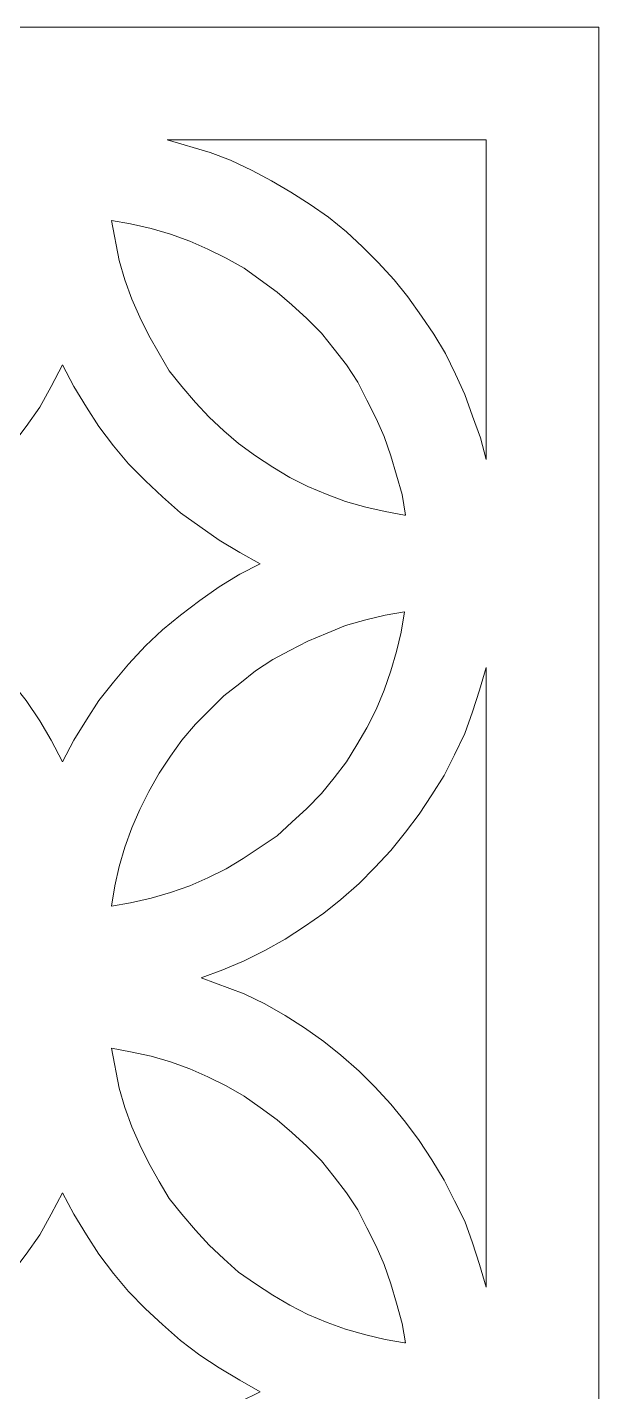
# Model space of a CAD drawing. Header units: centimetres. Extents: x -11.2 to 10.9, y -12.4 to 12.4.
# Drawn here: x 7.821 to 9.078, y 9.355 to 12.355 of the extents above; entities that cross this region are included whole.
import ezdxf

# ---------------------------------------------------------------- set-up
doc = ezdxf.new("R2010")
doc.units = ezdxf.units.CM
doc.header["$MEASUREMENT"] = 0
doc.layers.add('Camada 1', color=7, linetype='Continuous')

msp = doc.modelspace()

# ---------------------------------------------------------------- linework, layer by layer
at = {"layer": 'Camada 1', "color": 175, "lineweight": 9}
for points, knots in [([(3.07812, 12.35502), (3.07812, 12.35502), (9.07813, 12.35502), (9.07813, 12.35502), (9.07813, 12.35502), (9.07813, 12.35502), (9.07813, 6.35501), (9.07813, 6.35501), (9.07813, 6.35501), (9.07813, 6.35501), (3.07812, 6.35501), (3.07812, 6.35501), (3.07812, 6.35501), (3.07812, 6.35501), (3.07812, 12.35502), (3.07812, 12.35502)], [0, 0, 0, 0, 0.2, 0.2, 0.2, 0.2, 0.4, 0.4, 0.4, 0.4, 0.6, 0.6, 0.6, 0.6, 1, 1, 1, 1]), ([(8.83066, 11.40503), (8.83066, 11.40503), (8.81813, 11.45255), (8.81813, 11.45255), (8.81813, 11.45255), (8.81813, 11.45255), (8.80063, 11.50003), (8.80063, 11.50003), (8.80063, 11.50003), (8.80063, 11.50003), (8.78314, 11.54755), (8.78314, 11.54755), (8.78314, 11.54755), (8.78314, 11.54755), (8.76313, 11.59253), (8.76313, 11.59253), (8.76313, 11.59253), (8.76313, 11.59253), (8.74063, 11.63751), (8.74063, 11.63751), (8.74063, 11.63751), (8.74063, 11.63751), (8.71561, 11.68002), (8.71561, 11.68002), (8.71561, 11.68002), (8.71561, 11.68002), (8.68813, 11.72002), (8.68813, 11.72002), (8.68813, 11.72002), (8.68813, 11.72002), (8.65815, 11.76253), (8.65815, 11.76253), (8.65815, 11.76253), (8.65815, 11.76253), (8.62813, 11.80003), (8.62813, 11.80003), (8.62813, 11.80003), (8.62813, 11.80003), (8.59313, 11.83753), (8.59313, 11.83753), (8.59313, 11.83753), (8.59313, 11.83753), (8.55813, 11.87253), (8.55813, 11.87253), (8.55813, 11.87253), (8.55813, 11.87253), (8.52314, 11.90506), (8.52314, 11.90506), (8.52314, 11.90506), (8.52314, 11.90506), (8.48313, 11.93755), (8.48313, 11.93755), (8.48313, 11.93755), (8.48313, 11.93755), (8.44313, 11.96503), (8.44313, 11.96503), (8.44313, 11.96503), (8.44313, 11.96503), (8.40065, 11.99254), (8.40065, 11.99254), (8.40065, 11.99254), (8.40065, 11.99254), (8.35815, 12.01752), (8.35815, 12.01752), (8.35815, 12.01752), (8.35815, 12.01752), (8.31564, 12.04003), (8.31564, 12.04003), (8.31564, 12.04003), (8.31564, 12.04003), (8.26815, 12.06254), (8.26815, 12.06254), (8.26815, 12.06254), (8.26815, 12.06254), (8.22314, 12.08003), (8.22314, 12.08003), (8.22314, 12.08003), (8.22314, 12.08003), (8.12813, 12.10751), (8.12813, 12.10751), (8.12813, 12.10751), (8.12813, 12.10751), (8.83066, 12.10751), (8.83066, 12.10751), (8.83066, 12.10751), (8.83066, 12.10751), (8.83066, 11.40503), (8.83066, 11.40503)], [0, 0, 0, 0, 0.0434783, 0.0434783, 0.0434783, 0.0434783, 0.0869565, 0.0869565, 0.0869565, 0.0869565, 0.1304348, 0.1304348, 0.1304348, 0.1304348, 0.173913, 0.173913, 0.173913, 0.173913, 0.2173913, 0.2173913, 0.2173913, 0.2173913, 0.2608696, 0.2608696, 0.2608696, 0.2608696, 0.3043478, 0.3043478, 0.3043478, 0.3043478, 0.3478261, 0.3478261, 0.3478261, 0.3478261, 0.3913043, 0.3913043, 0.3913043, 0.3913043, 0.4347826, 0.4347826, 0.4347826, 0.4347826, 0.4782609, 0.4782609, 0.4782609, 0.4782609, 0.5217391, 0.5217391, 0.5217391, 0.5217391, 0.5652174, 0.5652174, 0.5652174, 0.5652174, 0.6086957, 0.6086957, 0.6086957, 0.6086957, 0.6521739, 0.6521739, 0.6521739, 0.6521739, 0.6956522, 0.6956522, 0.6956522, 0.6956522, 0.7391304, 0.7391304, 0.7391304, 0.7391304, 0.7826087, 0.7826087, 0.7826087, 0.7826087, 0.826087, 0.826087, 0.826087, 0.826087, 0.8695652, 0.8695652, 0.8695652, 0.8695652, 0.9130435, 0.9130435, 0.9130435, 0.9130435, 1, 1, 1, 1]), ([(8.65063, 11.28251), (8.65063, 11.28251), (8.60812, 11.29002), (8.60812, 11.29002), (8.60812, 11.29002), (8.60812, 11.29002), (8.56565, 11.30004), (8.56565, 11.30004), (8.56565, 11.30004), (8.56565, 11.30004), (8.52063, 11.31253), (8.52063, 11.31253), (8.52063, 11.31253), (8.52063, 11.31253), (8.48063, 11.32752), (8.48063, 11.32752), (8.48063, 11.32752), (8.48063, 11.32752), (8.43812, 11.34502), (8.43812, 11.34502), (8.43812, 11.34502), (8.43812, 11.34502), (8.39811, 11.36502), (8.39811, 11.36502), (8.39811, 11.36502), (8.39811, 11.36502), (8.36065, 11.38753), (8.36065, 11.38753), (8.36065, 11.38753), (8.36065, 11.38753), (8.32315, 11.41254), (8.32315, 11.41254), (8.32315, 11.41254), (8.32315, 11.41254), (8.28565, 11.44002), (8.28565, 11.44002), (8.28565, 11.44002), (8.28565, 11.44002), (8.25312, 11.46754), (8.25312, 11.46754), (8.25312, 11.46754), (8.25312, 11.46754), (8.22063, 11.49753), (8.22063, 11.49753), (8.22063, 11.49753), (8.22063, 11.49753), (8.19065, 11.53002), (8.19065, 11.53002), (8.19065, 11.53002), (8.19065, 11.53002), (8.16062, 11.56505), (8.16062, 11.56505), (8.16062, 11.56505), (8.16062, 11.56505), (8.13314, 11.60001), (8.13314, 11.60001), (8.13314, 11.60001), (8.13314, 11.60001), (8.11064, 11.63751), (8.11064, 11.63751), (8.11064, 11.63751), (8.11064, 11.63751), (8.08813, 11.67751), (8.08813, 11.67751), (8.08813, 11.67751), (8.08813, 11.67751), (8.06813, 11.71752), (8.06813, 11.71752), (8.06813, 11.71752), (8.06813, 11.71752), (8.05063, 11.75752), (8.05063, 11.75752), (8.05063, 11.75752), (8.05063, 11.75752), (8.03564, 11.80003), (8.03564, 11.80003), (8.03564, 11.80003), (8.03564, 11.80003), (8.02315, 11.84254), (8.02315, 11.84254), (8.02315, 11.84254), (8.02315, 11.84254), (8.00565, 11.93003), (8.00565, 11.93003), (8.00565, 11.93003), (8.00565, 11.93003), (8.04812, 11.92252), (8.04812, 11.92252), (8.04812, 11.92252), (8.04812, 11.92252), (8.09314, 11.91253), (8.09314, 11.91253), (8.09314, 11.91253), (8.09314, 11.91253), (8.13565, 11.90005), (8.13565, 11.90005), (8.13565, 11.90005), (8.13565, 11.90005), (8.17816, 11.88502), (8.17816, 11.88502), (8.17816, 11.88502), (8.17816, 11.88502), (8.21813, 11.86752), (8.21813, 11.86752), (8.21813, 11.86752), (8.21813, 11.86752), (8.25813, 11.84752), (8.25813, 11.84752), (8.25813, 11.84752), (8.25813, 11.84752), (8.29814, 11.82505), (8.29814, 11.82505), (8.29814, 11.82505), (8.29814, 11.82505), (8.33313, 11.80003), (8.33313, 11.80003), (8.33313, 11.80003), (8.33313, 11.80003), (8.37063, 11.77252), (8.37063, 11.77252), (8.37063, 11.77252), (8.37063, 11.77252), (8.40312, 11.74504), (8.40312, 11.74504), (8.40312, 11.74504), (8.40312, 11.74504), (8.43565, 11.71505), (8.43565, 11.71505), (8.43565, 11.71505), (8.43565, 11.71505), (8.46814, 11.68252), (8.46814, 11.68252), (8.46814, 11.68252), (8.46814, 11.68252), (8.49566, 11.64753), (8.49566, 11.64753), (8.49566, 11.64753), (8.49566, 11.64753), (8.52314, 11.61253), (8.52314, 11.61253), (8.52314, 11.61253), (8.52314, 11.61253), (8.54815, 11.57503), (8.54815, 11.57503), (8.54815, 11.57503), (8.54815, 11.57503), (8.56815, 11.53503), (8.56815, 11.53503), (8.56815, 11.53503), (8.56815, 11.53503), (8.58812, 11.49502), (8.58812, 11.49502), (8.58812, 11.49502), (8.58812, 11.49502), (8.60565, 11.45502), (8.60565, 11.45502), (8.60565, 11.45502), (8.60565, 11.45502), (8.62065, 11.41254), (8.62065, 11.41254), (8.62065, 11.41254), (8.62065, 11.41254), (8.63314, 11.37003), (8.63314, 11.37003), (8.63314, 11.37003), (8.63314, 11.37003), (8.64562, 11.32752), (8.64562, 11.32752), (8.64562, 11.32752), (8.64562, 11.32752), (8.65314, 11.28251), (8.65314, 11.28251), (8.65314, 11.28251), (8.65314, 11.28251), (8.65063, 11.28251), (8.65063, 11.28251)], [0, 0, 0, 0, 0.0222222, 0.0222222, 0.0222222, 0.0222222, 0.0444444, 0.0444444, 0.0444444, 0.0444444, 0.0666667, 0.0666667, 0.0666667, 0.0666667, 0.0888889, 0.0888889, 0.0888889, 0.0888889, 0.1111111, 0.1111111, 0.1111111, 0.1111111, 0.1333333, 0.1333333, 0.1333333, 0.1333333, 0.1555556, 0.1555556, 0.1555556, 0.1555556, 0.1777778, 0.1777778, 0.1777778, 0.1777778, 0.2, 0.2, 0.2, 0.2, 0.2222222, 0.2222222, 0.2222222, 0.2222222, 0.2444444, 0.2444444, 0.2444444, 0.2444444, 0.2666667, 0.2666667, 0.2666667, 0.2666667, 0.2888889, 0.2888889, 0.2888889, 0.2888889, 0.3111111, 0.3111111, 0.3111111, 0.3111111, 0.3333333, 0.3333333, 0.3333333, 0.3333333, 0.3555556, 0.3555556, 0.3555556, 0.3555556, 0.3777778, 0.3777778, 0.3777778, 0.3777778, 0.4, 0.4, 0.4, 0.4, 0.4222222, 0.4222222, 0.4222222, 0.4222222, 0.4444444, 0.4444444, 0.4444444, 0.4444444, 0.4666667, 0.4666667, 0.4666667, 0.4666667, 0.4888889, 0.4888889, 0.4888889, 0.4888889, 0.5111111, 0.5111111, 0.5111111, 0.5111111, 0.5333333, 0.5333333, 0.5333333, 0.5333333, 0.5555556, 0.5555556, 0.5555556, 0.5555556, 0.5777778, 0.5777778, 0.5777778, 0.5777778, 0.6, 0.6, 0.6, 0.6, 0.6222222, 0.6222222, 0.6222222, 0.6222222, 0.6444444, 0.6444444, 0.6444444, 0.6444444, 0.6666667, 0.6666667, 0.6666667, 0.6666667, 0.6888889, 0.6888889, 0.6888889, 0.6888889, 0.7111111, 0.7111111, 0.7111111, 0.7111111, 0.7333333, 0.7333333, 0.7333333, 0.7333333, 0.7555556, 0.7555556, 0.7555556, 0.7555556, 0.7777778, 0.7777778, 0.7777778, 0.7777778, 0.8, 0.8, 0.8, 0.8, 0.8222222, 0.8222222, 0.8222222, 0.8222222, 0.8444444, 0.8444444, 0.8444444, 0.8444444, 0.8666667, 0.8666667, 0.8666667, 0.8666667, 0.8888889, 0.8888889, 0.8888889, 0.8888889, 0.9111111, 0.9111111, 0.9111111, 0.9111111, 0.9333333, 0.9333333, 0.9333333, 0.9333333, 0.9555556, 0.9555556, 0.9555556, 0.9555556, 1, 1, 1, 1]), ([(7.46315, 11.17505), (7.46315, 11.17505), (7.50813, 11.15255), (7.50813, 11.15255), (7.50813, 11.15255), (7.50813, 11.15255), (7.55314, 11.12503), (7.55314, 11.12503), (7.55314, 11.12503), (7.55314, 11.12503), (7.59816, 11.09504), (7.59816, 11.09504), (7.59816, 11.09504), (7.59816, 11.09504), (7.63816, 11.06252), (7.63816, 11.06252), (7.63816, 11.06252), (7.63816, 11.06252), (7.67813, 11.03003), (7.67813, 11.03003), (7.67813, 11.03003), (7.67813, 11.03003), (7.71563, 10.99503), (7.71563, 10.99503), (7.71563, 10.99503), (7.71563, 10.99503), (7.75313, 10.95502), (7.75313, 10.95502), (7.75313, 10.95502), (7.75313, 10.95502), (7.78562, 10.91502), (7.78562, 10.91502), (7.78562, 10.91502), (7.78562, 10.91502), (7.81815, 10.87505), (7.81815, 10.87505), (7.81815, 10.87505), (7.81815, 10.87505), (7.84813, 10.83004), (7.84813, 10.83004), (7.84813, 10.83004), (7.84813, 10.83004), (7.87315, 10.78753), (7.87315, 10.78753), (7.87315, 10.78753), (7.87315, 10.78753), (7.89812, 10.74004), (7.89812, 10.74004), (7.89812, 10.74004), (7.89812, 10.74004), (7.92313, 10.78753), (7.92313, 10.78753), (7.92313, 10.78753), (7.92313, 10.78753), (7.95065, 10.83254), (7.95065, 10.83254), (7.95065, 10.83254), (7.95065, 10.83254), (7.97813, 10.87505), (7.97813, 10.87505), (7.97813, 10.87505), (7.97813, 10.87505), (8.01062, 10.91502), (8.01062, 10.91502), (8.01062, 10.91502), (8.01062, 10.91502), (8.04315, 10.95502), (8.04315, 10.95502), (8.04315, 10.95502), (8.04315, 10.95502), (8.08061, 10.99503), (8.08061, 10.99503), (8.08061, 10.99503), (8.08061, 10.99503), (8.11815, 11.03003), (8.11815, 11.03003), (8.11815, 11.03003), (8.11815, 11.03003), (8.15812, 11.06252), (8.15812, 11.06252), (8.15812, 11.06252), (8.15812, 11.06252), (8.20063, 11.09504), (8.20063, 11.09504), (8.20063, 11.09504), (8.20063, 11.09504), (8.24314, 11.12503), (8.24314, 11.12503), (8.24314, 11.12503), (8.24314, 11.12503), (8.28815, 11.15255), (8.28815, 11.15255), (8.28815, 11.15255), (8.28815, 11.15255), (8.33313, 11.17505), (8.33313, 11.17505), (8.33313, 11.17505), (8.33313, 11.17505), (8.28815, 11.20003), (8.28815, 11.20003), (8.28815, 11.20003), (8.28815, 11.20003), (8.24314, 11.22755), (8.24314, 11.22755), (8.24314, 11.22755), (8.24314, 11.22755), (8.20063, 11.25753), (8.20063, 11.25753), (8.20063, 11.25753), (8.20063, 11.25753), (8.15812, 11.28752), (8.15812, 11.28752), (8.15812, 11.28752), (8.15812, 11.28752), (8.11815, 11.32251), (8.11815, 11.32251), (8.11815, 11.32251), (8.11815, 11.32251), (8.08061, 11.35754), (8.08061, 11.35754), (8.08061, 11.35754), (8.08061, 11.35754), (8.04315, 11.39504), (8.04315, 11.39504), (8.04315, 11.39504), (8.04315, 11.39504), (8.01062, 11.43501), (8.01062, 11.43501), (8.01062, 11.43501), (8.01062, 11.43501), (7.97813, 11.47752), (7.97813, 11.47752), (7.97813, 11.47752), (7.97813, 11.47752), (7.95065, 11.52003), (7.95065, 11.52003), (7.95065, 11.52003), (7.95065, 11.52003), (7.92313, 11.56505), (7.92313, 11.56505), (7.92313, 11.56505), (7.92313, 11.56505), (7.89812, 11.61253), (7.89812, 11.61253), (7.89812, 11.61253), (7.89812, 11.61253), (7.87315, 11.56505), (7.87315, 11.56505), (7.87315, 11.56505), (7.87315, 11.56505), (7.84813, 11.52003), (7.84813, 11.52003), (7.84813, 11.52003), (7.84813, 11.52003), (7.81815, 11.47752), (7.81815, 11.47752), (7.81815, 11.47752), (7.81815, 11.47752), (7.78562, 11.43501), (7.78562, 11.43501), (7.78562, 11.43501), (7.78562, 11.43501), (7.75313, 11.39504), (7.75313, 11.39504), (7.75313, 11.39504), (7.75313, 11.39504), (7.71563, 11.35754), (7.71563, 11.35754), (7.71563, 11.35754), (7.71563, 11.35754), (7.67813, 11.32251), (7.67813, 11.32251), (7.67813, 11.32251), (7.67813, 11.32251), (7.63816, 11.28752), (7.63816, 11.28752), (7.63816, 11.28752), (7.63816, 11.28752), (7.59565, 11.25753), (7.59565, 11.25753), (7.59565, 11.25753), (7.59565, 11.25753), (7.55314, 11.22755), (7.55314, 11.22755), (7.55314, 11.22755), (7.55314, 11.22755), (7.46315, 11.17505), (7.46315, 11.17505)], [0, 0, 0, 0, 0.0208333, 0.0208333, 0.0208333, 0.0208333, 0.0416667, 0.0416667, 0.0416667, 0.0416667, 0.0625, 0.0625, 0.0625, 0.0625, 0.0833333, 0.0833333, 0.0833333, 0.0833333, 0.1041667, 0.1041667, 0.1041667, 0.1041667, 0.125, 0.125, 0.125, 0.125, 0.1458333, 0.1458333, 0.1458333, 0.1458333, 0.1666667, 0.1666667, 0.1666667, 0.1666667, 0.1875, 0.1875, 0.1875, 0.1875, 0.2083333, 0.2083333, 0.2083333, 0.2083333, 0.2291667, 0.2291667, 0.2291667, 0.2291667, 0.25, 0.25, 0.25, 0.25, 0.2708333, 0.2708333, 0.2708333, 0.2708333, 0.2916667, 0.2916667, 0.2916667, 0.2916667, 0.3125, 0.3125, 0.3125, 0.3125, 0.3333333, 0.3333333, 0.3333333, 0.3333333, 0.3541667, 0.3541667, 0.3541667, 0.3541667, 0.375, 0.375, 0.375, 0.375, 0.3958333, 0.3958333, 0.3958333, 0.3958333, 0.4166667, 0.4166667, 0.4166667, 0.4166667, 0.4375, 0.4375, 0.4375, 0.4375, 0.4583333, 0.4583333, 0.4583333, 0.4583333, 0.4791667, 0.4791667, 0.4791667, 0.4791667, 0.5, 0.5, 0.5, 0.5, 0.5208333, 0.5208333, 0.5208333, 0.5208333, 0.5416667, 0.5416667, 0.5416667, 0.5416667, 0.5625, 0.5625, 0.5625, 0.5625, 0.5833333, 0.5833333, 0.5833333, 0.5833333, 0.6041667, 0.6041667, 0.6041667, 0.6041667, 0.625, 0.625, 0.625, 0.625, 0.6458333, 0.6458333, 0.6458333, 0.6458333, 0.6666667, 0.6666667, 0.6666667, 0.6666667, 0.6875, 0.6875, 0.6875, 0.6875, 0.7083333, 0.7083333, 0.7083333, 0.7083333, 0.7291667, 0.7291667, 0.7291667, 0.7291667, 0.75, 0.75, 0.75, 0.75, 0.7708333, 0.7708333, 0.7708333, 0.7708333, 0.7916667, 0.7916667, 0.7916667, 0.7916667, 0.8125, 0.8125, 0.8125, 0.8125, 0.8333333, 0.8333333, 0.8333333, 0.8333333, 0.8541667, 0.8541667, 0.8541667, 0.8541667, 0.875, 0.875, 0.875, 0.875, 0.8958333, 0.8958333, 0.8958333, 0.8958333, 0.9166667, 0.9166667, 0.9166667, 0.9166667, 0.9375, 0.9375, 0.9375, 0.9375, 0.9583333, 0.9583333, 0.9583333, 0.9583333, 1, 1, 1, 1]), ([(8.00565, 10.42254), (8.00565, 10.42254), (8.04812, 10.43002), (8.04812, 10.43002), (8.04812, 10.43002), (8.04812, 10.43002), (8.09314, 10.44004), (8.09314, 10.44004), (8.09314, 10.44004), (8.09314, 10.44004), (8.13565, 10.45253), (8.13565, 10.45253), (8.13565, 10.45253), (8.13565, 10.45253), (8.17816, 10.46752), (8.17816, 10.46752), (8.17816, 10.46752), (8.17816, 10.46752), (8.21813, 10.48505), (8.21813, 10.48505), (8.21813, 10.48505), (8.21813, 10.48505), (8.25813, 10.50502), (8.25813, 10.50502), (8.25813, 10.50502), (8.25813, 10.50502), (8.29563, 10.52753), (8.29563, 10.52753), (8.29563, 10.52753), (8.29563, 10.52753), (8.33313, 10.55254), (8.33313, 10.55254), (8.33313, 10.55254), (8.33313, 10.55254), (8.37063, 10.57752), (8.37063, 10.57752), (8.37063, 10.57752), (8.37063, 10.57752), (8.40312, 10.60754), (8.40312, 10.60754), (8.40312, 10.60754), (8.40312, 10.60754), (8.43565, 10.63752), (8.43565, 10.63752), (8.43565, 10.63752), (8.43565, 10.63752), (8.46814, 10.67002), (8.46814, 10.67002), (8.46814, 10.67002), (8.46814, 10.67002), (8.49566, 10.70501), (8.49566, 10.70501), (8.49566, 10.70501), (8.49566, 10.70501), (8.52314, 10.74004), (8.52314, 10.74004), (8.52314, 10.74004), (8.52314, 10.74004), (8.54565, 10.77754), (8.54565, 10.77754), (8.54565, 10.77754), (8.54565, 10.77754), (8.56815, 10.81501), (8.56815, 10.81501), (8.56815, 10.81501), (8.56815, 10.81501), (8.58812, 10.85501), (8.58812, 10.85501), (8.58812, 10.85501), (8.58812, 10.85501), (8.60565, 10.89752), (8.60565, 10.89752), (8.60565, 10.89752), (8.60565, 10.89752), (8.62065, 10.94003), (8.62065, 10.94003), (8.62065, 10.94003), (8.62065, 10.94003), (8.63314, 10.98254), (8.63314, 10.98254), (8.63314, 10.98254), (8.63314, 10.98254), (8.64312, 11.02505), (8.64312, 11.02505), (8.64312, 11.02505), (8.64312, 11.02505), (8.65063, 11.07003), (8.65063, 11.07003), (8.65063, 11.07003), (8.65063, 11.07003), (8.60812, 11.06252), (8.60812, 11.06252), (8.60812, 11.06252), (8.60812, 11.06252), (8.56565, 11.05253), (8.56565, 11.05253), (8.56565, 11.05253), (8.56565, 11.05253), (8.52063, 11.04004), (8.52063, 11.04004), (8.52063, 11.04004), (8.52063, 11.04004), (8.48063, 11.02251), (8.48063, 11.02251), (8.48063, 11.02251), (8.48063, 11.02251), (8.43812, 11.00501), (8.43812, 11.00501), (8.43812, 11.00501), (8.43812, 11.00501), (8.39811, 10.98505), (8.39811, 10.98505), (8.39811, 10.98505), (8.39811, 10.98505), (8.36065, 10.96501), (8.36065, 10.96501), (8.36065, 10.96501), (8.36065, 10.96501), (8.32315, 10.94003), (8.32315, 10.94003), (8.32315, 10.94003), (8.32315, 10.94003), (8.28815, 10.91255), (8.28815, 10.91255), (8.28815, 10.91255), (8.28815, 10.91255), (8.25312, 10.88503), (8.25312, 10.88503), (8.25312, 10.88503), (8.25312, 10.88503), (8.22063, 10.85254), (8.22063, 10.85254), (8.22063, 10.85254), (8.22063, 10.85254), (8.19065, 10.82252), (8.19065, 10.82252), (8.19065, 10.82252), (8.19065, 10.82252), (8.16062, 10.78753), (8.16062, 10.78753), (8.16062, 10.78753), (8.16062, 10.78753), (8.13565, 10.75253), (8.13565, 10.75253), (8.13565, 10.75253), (8.13565, 10.75253), (8.11064, 10.71503), (8.11064, 10.71503), (8.11064, 10.71503), (8.11064, 10.71503), (8.08813, 10.67503), (8.08813, 10.67503), (8.08813, 10.67503), (8.08813, 10.67503), (8.06813, 10.63502), (8.06813, 10.63502), (8.06813, 10.63502), (8.06813, 10.63502), (8.05063, 10.59505), (8.05063, 10.59505), (8.05063, 10.59505), (8.05063, 10.59505), (8.03564, 10.55254), (8.03564, 10.55254), (8.03564, 10.55254), (8.03564, 10.55254), (8.02315, 10.51003), (8.02315, 10.51003), (8.02315, 10.51003), (8.02315, 10.51003), (8.01313, 10.46752), (8.01313, 10.46752), (8.01313, 10.46752), (8.01313, 10.46752), (8.00565, 10.42254), (8.00565, 10.42254)], [0, 0, 0, 0, 0.0222222, 0.0222222, 0.0222222, 0.0222222, 0.0444444, 0.0444444, 0.0444444, 0.0444444, 0.0666667, 0.0666667, 0.0666667, 0.0666667, 0.0888889, 0.0888889, 0.0888889, 0.0888889, 0.1111111, 0.1111111, 0.1111111, 0.1111111, 0.1333333, 0.1333333, 0.1333333, 0.1333333, 0.1555556, 0.1555556, 0.1555556, 0.1555556, 0.1777778, 0.1777778, 0.1777778, 0.1777778, 0.2, 0.2, 0.2, 0.2, 0.2222222, 0.2222222, 0.2222222, 0.2222222, 0.2444444, 0.2444444, 0.2444444, 0.2444444, 0.2666667, 0.2666667, 0.2666667, 0.2666667, 0.2888889, 0.2888889, 0.2888889, 0.2888889, 0.3111111, 0.3111111, 0.3111111, 0.3111111, 0.3333333, 0.3333333, 0.3333333, 0.3333333, 0.3555556, 0.3555556, 0.3555556, 0.3555556, 0.3777778, 0.3777778, 0.3777778, 0.3777778, 0.4, 0.4, 0.4, 0.4, 0.4222222, 0.4222222, 0.4222222, 0.4222222, 0.4444444, 0.4444444, 0.4444444, 0.4444444, 0.4666667, 0.4666667, 0.4666667, 0.4666667, 0.4888889, 0.4888889, 0.4888889, 0.4888889, 0.5111111, 0.5111111, 0.5111111, 0.5111111, 0.5333333, 0.5333333, 0.5333333, 0.5333333, 0.5555556, 0.5555556, 0.5555556, 0.5555556, 0.5777778, 0.5777778, 0.5777778, 0.5777778, 0.6, 0.6, 0.6, 0.6, 0.6222222, 0.6222222, 0.6222222, 0.6222222, 0.6444444, 0.6444444, 0.6444444, 0.6444444, 0.6666667, 0.6666667, 0.6666667, 0.6666667, 0.6888889, 0.6888889, 0.6888889, 0.6888889, 0.7111111, 0.7111111, 0.7111111, 0.7111111, 0.7333333, 0.7333333, 0.7333333, 0.7333333, 0.7555556, 0.7555556, 0.7555556, 0.7555556, 0.7777778, 0.7777778, 0.7777778, 0.7777778, 0.8, 0.8, 0.8, 0.8, 0.8222222, 0.8222222, 0.8222222, 0.8222222, 0.8444444, 0.8444444, 0.8444444, 0.8444444, 0.8666667, 0.8666667, 0.8666667, 0.8666667, 0.8888889, 0.8888889, 0.8888889, 0.8888889, 0.9111111, 0.9111111, 0.9111111, 0.9111111, 0.9333333, 0.9333333, 0.9333333, 0.9333333, 0.9555556, 0.9555556, 0.9555556, 0.9555556, 1, 1, 1, 1]), ([(8.83066, 10.94755), (8.83066, 10.94755), (8.83066, 9.58501), (8.83066, 9.58501), (8.83066, 9.58501), (8.83066, 9.58501), (8.81563, 9.63504), (8.81563, 9.63504), (8.81563, 9.63504), (8.81563, 9.63504), (8.80063, 9.68252), (8.80063, 9.68252), (8.80063, 9.68252), (8.80063, 9.68252), (8.78314, 9.73004), (8.78314, 9.73004), (8.78314, 9.73004), (8.78314, 9.73004), (8.76063, 9.77502), (8.76063, 9.77502), (8.76063, 9.77502), (8.76063, 9.77502), (8.73812, 9.82003), (8.73812, 9.82003), (8.73812, 9.82003), (8.73812, 9.82003), (8.71064, 9.86505), (8.71064, 9.86505), (8.71064, 9.86505), (8.71064, 9.86505), (8.68312, 9.90752), (8.68312, 9.90752), (8.68312, 9.90752), (8.68312, 9.90752), (8.65314, 9.94753), (8.65314, 9.94753), (8.65314, 9.94753), (8.65314, 9.94753), (8.62065, 9.98753), (8.62065, 9.98753), (8.62065, 9.98753), (8.62065, 9.98753), (8.58565, 10.02503), (8.58565, 10.02503), (8.58565, 10.02503), (8.58565, 10.02503), (8.55066, 10.06003), (8.55066, 10.06003), (8.55066, 10.06003), (8.55066, 10.06003), (8.51065, 10.09502), (8.51065, 10.09502), (8.51065, 10.09502), (8.51065, 10.09502), (8.47315, 10.12504), (8.47315, 10.12504), (8.47315, 10.12504), (8.47315, 10.12504), (8.43064, 10.15503), (8.43064, 10.15503), (8.43064, 10.15503), (8.43064, 10.15503), (8.38813, 10.18255), (8.38813, 10.18255), (8.38813, 10.18255), (8.38813, 10.18255), (8.34312, 10.20752), (8.34312, 10.20752), (8.34312, 10.20752), (8.34312, 10.20752), (8.29814, 10.23003), (8.29814, 10.23003), (8.29814, 10.23003), (8.29814, 10.23003), (8.20313, 10.26503), (8.20313, 10.26503), (8.20313, 10.26503), (8.20313, 10.26503), (8.25065, 10.28252), (8.25065, 10.28252), (8.25065, 10.28252), (8.25065, 10.28252), (8.29814, 10.30253), (8.29814, 10.30253), (8.29814, 10.30253), (8.29814, 10.30253), (8.34312, 10.32503), (8.34312, 10.32503), (8.34312, 10.32503), (8.34312, 10.32503), (8.38813, 10.35005), (8.38813, 10.35005), (8.38813, 10.35005), (8.38813, 10.35005), (8.43064, 10.37753), (8.43064, 10.37753), (8.43064, 10.37753), (8.43064, 10.37753), (8.47315, 10.40751), (8.47315, 10.40751), (8.47315, 10.40751), (8.47315, 10.40751), (8.51065, 10.43754), (8.51065, 10.43754), (8.51065, 10.43754), (8.51065, 10.43754), (8.55066, 10.47253), (8.55066, 10.47253), (8.55066, 10.47253), (8.55066, 10.47253), (8.58565, 10.50753), (8.58565, 10.50753), (8.58565, 10.50753), (8.58565, 10.50753), (8.62065, 10.54503), (8.62065, 10.54503), (8.62065, 10.54503), (8.62065, 10.54503), (8.65314, 10.58503), (8.65314, 10.58503), (8.65314, 10.58503), (8.65314, 10.58503), (8.68312, 10.62504), (8.68312, 10.62504), (8.68312, 10.62504), (8.68312, 10.62504), (8.71064, 10.66755), (8.71064, 10.66755), (8.71064, 10.66755), (8.71064, 10.66755), (8.73812, 10.71002), (8.73812, 10.71002), (8.73812, 10.71002), (8.73812, 10.71002), (8.76063, 10.75504), (8.76063, 10.75504), (8.76063, 10.75504), (8.76063, 10.75504), (8.78314, 10.80255), (8.78314, 10.80255), (8.78314, 10.80255), (8.78314, 10.80255), (8.80063, 10.85004), (8.80063, 10.85004), (8.80063, 10.85004), (8.80063, 10.85004), (8.81563, 10.89752), (8.81563, 10.89752), (8.81563, 10.89752), (8.81563, 10.89752), (8.83066, 10.94755), (8.83066, 10.94755)], [0, 0, 0, 0, 0.025641, 0.025641, 0.025641, 0.025641, 0.0512821, 0.0512821, 0.0512821, 0.0512821, 0.0769231, 0.0769231, 0.0769231, 0.0769231, 0.1025641, 0.1025641, 0.1025641, 0.1025641, 0.1282051, 0.1282051, 0.1282051, 0.1282051, 0.1538462, 0.1538462, 0.1538462, 0.1538462, 0.1794872, 0.1794872, 0.1794872, 0.1794872, 0.2051282, 0.2051282, 0.2051282, 0.2051282, 0.2307692, 0.2307692, 0.2307692, 0.2307692, 0.2564103, 0.2564103, 0.2564103, 0.2564103, 0.2820513, 0.2820513, 0.2820513, 0.2820513, 0.3076923, 0.3076923, 0.3076923, 0.3076923, 0.3333333, 0.3333333, 0.3333333, 0.3333333, 0.3589744, 0.3589744, 0.3589744, 0.3589744, 0.3846154, 0.3846154, 0.3846154, 0.3846154, 0.4102564, 0.4102564, 0.4102564, 0.4102564, 0.4358974, 0.4358974, 0.4358974, 0.4358974, 0.4615385, 0.4615385, 0.4615385, 0.4615385, 0.4871795, 0.4871795, 0.4871795, 0.4871795, 0.5128205, 0.5128205, 0.5128205, 0.5128205, 0.5384615, 0.5384615, 0.5384615, 0.5384615, 0.5641026, 0.5641026, 0.5641026, 0.5641026, 0.5897436, 0.5897436, 0.5897436, 0.5897436, 0.6153846, 0.6153846, 0.6153846, 0.6153846, 0.6410256, 0.6410256, 0.6410256, 0.6410256, 0.6666667, 0.6666667, 0.6666667, 0.6666667, 0.6923077, 0.6923077, 0.6923077, 0.6923077, 0.7179487, 0.7179487, 0.7179487, 0.7179487, 0.7435897, 0.7435897, 0.7435897, 0.7435897, 0.7692308, 0.7692308, 0.7692308, 0.7692308, 0.7948718, 0.7948718, 0.7948718, 0.7948718, 0.8205128, 0.8205128, 0.8205128, 0.8205128, 0.8461538, 0.8461538, 0.8461538, 0.8461538, 0.8717949, 0.8717949, 0.8717949, 0.8717949, 0.8974359, 0.8974359, 0.8974359, 0.8974359, 0.9230769, 0.9230769, 0.9230769, 0.9230769, 0.9487179, 0.9487179, 0.9487179, 0.9487179, 1, 1, 1, 1]), ([(8.65063, 9.46253), (8.65063, 9.46253), (8.60812, 9.47004), (8.60812, 9.47004), (8.60812, 9.47004), (8.60812, 9.47004), (8.56565, 9.48003), (8.56565, 9.48003), (8.56565, 9.48003), (8.56565, 9.48003), (8.52063, 9.49255), (8.52063, 9.49255), (8.52063, 9.49255), (8.52063, 9.49255), (8.48063, 9.50754), (8.48063, 9.50754), (8.48063, 9.50754), (8.48063, 9.50754), (8.43812, 9.52504), (8.43812, 9.52504), (8.43812, 9.52504), (8.43812, 9.52504), (8.39811, 9.54501), (8.39811, 9.54501), (8.39811, 9.54501), (8.39811, 9.54501), (8.36065, 9.56751), (8.36065, 9.56751), (8.36065, 9.56751), (8.36065, 9.56751), (8.32315, 9.59253), (8.32315, 9.59253), (8.32315, 9.59253), (8.32315, 9.59253), (8.28565, 9.61754), (8.28565, 9.61754), (8.28565, 9.61754), (8.28565, 9.61754), (8.25312, 9.64752), (8.25312, 9.64752), (8.25312, 9.64752), (8.25312, 9.64752), (8.22063, 9.67755), (8.22063, 9.67755), (8.22063, 9.67755), (8.22063, 9.67755), (8.19065, 9.71004), (8.19065, 9.71004), (8.19065, 9.71004), (8.19065, 9.71004), (8.16062, 9.74503), (8.16062, 9.74503), (8.16062, 9.74503), (8.16062, 9.74503), (8.13314, 9.78003), (8.13314, 9.78003), (8.13314, 9.78003), (8.13314, 9.78003), (8.11064, 9.81753), (8.11064, 9.81753), (8.11064, 9.81753), (8.11064, 9.81753), (8.08813, 9.85753), (8.08813, 9.85753), (8.08813, 9.85753), (8.08813, 9.85753), (8.06813, 9.89754), (8.06813, 9.89754), (8.06813, 9.89754), (8.06813, 9.89754), (8.05063, 9.93754), (8.05063, 9.93754), (8.05063, 9.93754), (8.05063, 9.93754), (8.03564, 9.98002), (8.03564, 9.98002), (8.03564, 9.98002), (8.03564, 9.98002), (8.02315, 10.02253), (8.02315, 10.02253), (8.02315, 10.02253), (8.02315, 10.02253), (8.00565, 10.11002), (8.00565, 10.11002), (8.00565, 10.11002), (8.00565, 10.11002), (8.04812, 10.10254), (8.04812, 10.10254), (8.04812, 10.10254), (8.04812, 10.10254), (8.09314, 10.09252), (8.09314, 10.09252), (8.09314, 10.09252), (8.09314, 10.09252), (8.13565, 10.08003), (8.13565, 10.08003), (8.13565, 10.08003), (8.13565, 10.08003), (8.17816, 10.06504), (8.17816, 10.06504), (8.17816, 10.06504), (8.17816, 10.06504), (8.21813, 10.04754), (8.21813, 10.04754), (8.21813, 10.04754), (8.21813, 10.04754), (8.25813, 10.02754), (8.25813, 10.02754), (8.25813, 10.02754), (8.25813, 10.02754), (8.29814, 10.00503), (8.29814, 10.00503), (8.29814, 10.00503), (8.29814, 10.00503), (8.33313, 9.98002), (8.33313, 9.98002), (8.33313, 9.98002), (8.33313, 9.98002), (8.37063, 9.95254), (8.37063, 9.95254), (8.37063, 9.95254), (8.37063, 9.95254), (8.40312, 9.92502), (8.40312, 9.92502), (8.40312, 9.92502), (8.40312, 9.92502), (8.43565, 9.89503), (8.43565, 9.89503), (8.43565, 9.89503), (8.43565, 9.89503), (8.46814, 9.86251), (8.46814, 9.86251), (8.46814, 9.86251), (8.46814, 9.86251), (8.49566, 9.82755), (8.49566, 9.82755), (8.49566, 9.82755), (8.49566, 9.82755), (8.52314, 9.79252), (8.52314, 9.79252), (8.52314, 9.79252), (8.52314, 9.79252), (8.54815, 9.75505), (8.54815, 9.75505), (8.54815, 9.75505), (8.54815, 9.75505), (8.56815, 9.71505), (8.56815, 9.71505), (8.56815, 9.71505), (8.56815, 9.71505), (8.58812, 9.67504), (8.58812, 9.67504), (8.58812, 9.67504), (8.58812, 9.67504), (8.60565, 9.63504), (8.60565, 9.63504), (8.60565, 9.63504), (8.60565, 9.63504), (8.62065, 9.59253), (8.62065, 9.59253), (8.62065, 9.59253), (8.62065, 9.59253), (8.63314, 9.55002), (8.63314, 9.55002), (8.63314, 9.55002), (8.63314, 9.55002), (8.64562, 9.50504), (8.64562, 9.50504), (8.64562, 9.50504), (8.64562, 9.50504), (8.65314, 9.46253), (8.65314, 9.46253), (8.65314, 9.46253), (8.65314, 9.46253), (8.65063, 9.46253), (8.65063, 9.46253)], [0, 0, 0, 0, 0.0222222, 0.0222222, 0.0222222, 0.0222222, 0.0444444, 0.0444444, 0.0444444, 0.0444444, 0.0666667, 0.0666667, 0.0666667, 0.0666667, 0.0888889, 0.0888889, 0.0888889, 0.0888889, 0.1111111, 0.1111111, 0.1111111, 0.1111111, 0.1333333, 0.1333333, 0.1333333, 0.1333333, 0.1555556, 0.1555556, 0.1555556, 0.1555556, 0.1777778, 0.1777778, 0.1777778, 0.1777778, 0.2, 0.2, 0.2, 0.2, 0.2222222, 0.2222222, 0.2222222, 0.2222222, 0.2444444, 0.2444444, 0.2444444, 0.2444444, 0.2666667, 0.2666667, 0.2666667, 0.2666667, 0.2888889, 0.2888889, 0.2888889, 0.2888889, 0.3111111, 0.3111111, 0.3111111, 0.3111111, 0.3333333, 0.3333333, 0.3333333, 0.3333333, 0.3555556, 0.3555556, 0.3555556, 0.3555556, 0.3777778, 0.3777778, 0.3777778, 0.3777778, 0.4, 0.4, 0.4, 0.4, 0.4222222, 0.4222222, 0.4222222, 0.4222222, 0.4444444, 0.4444444, 0.4444444, 0.4444444, 0.4666667, 0.4666667, 0.4666667, 0.4666667, 0.4888889, 0.4888889, 0.4888889, 0.4888889, 0.5111111, 0.5111111, 0.5111111, 0.5111111, 0.5333333, 0.5333333, 0.5333333, 0.5333333, 0.5555556, 0.5555556, 0.5555556, 0.5555556, 0.5777778, 0.5777778, 0.5777778, 0.5777778, 0.6, 0.6, 0.6, 0.6, 0.6222222, 0.6222222, 0.6222222, 0.6222222, 0.6444444, 0.6444444, 0.6444444, 0.6444444, 0.6666667, 0.6666667, 0.6666667, 0.6666667, 0.6888889, 0.6888889, 0.6888889, 0.6888889, 0.7111111, 0.7111111, 0.7111111, 0.7111111, 0.7333333, 0.7333333, 0.7333333, 0.7333333, 0.7555556, 0.7555556, 0.7555556, 0.7555556, 0.7777778, 0.7777778, 0.7777778, 0.7777778, 0.8, 0.8, 0.8, 0.8, 0.8222222, 0.8222222, 0.8222222, 0.8222222, 0.8444444, 0.8444444, 0.8444444, 0.8444444, 0.8666667, 0.8666667, 0.8666667, 0.8666667, 0.8888889, 0.8888889, 0.8888889, 0.8888889, 0.9111111, 0.9111111, 0.9111111, 0.9111111, 0.9333333, 0.9333333, 0.9333333, 0.9333333, 0.9555556, 0.9555556, 0.9555556, 0.9555556, 1, 1, 1, 1]), ([(7.46315, 9.35504), (7.46315, 9.35504), (7.50813, 9.33002), (7.50813, 9.33002), (7.50813, 9.33002), (7.50813, 9.33002), (7.55314, 9.30505), (7.55314, 9.30505), (7.55314, 9.30505), (7.55314, 9.30505), (7.59816, 9.27503), (7.59816, 9.27503), (7.59816, 9.27503), (7.59816, 9.27503), (7.63816, 9.24254), (7.63816, 9.24254), (7.63816, 9.24254), (7.63816, 9.24254), (7.67813, 9.21004), (7.67813, 9.21004), (7.67813, 9.21004), (7.67813, 9.21004), (7.71563, 9.17254), (7.71563, 9.17254), (7.71563, 9.17254), (7.71563, 9.17254), (7.75313, 9.13504), (7.75313, 9.13504), (7.75313, 9.13504), (7.75313, 9.13504), (7.78562, 9.09504), (7.78562, 9.09504), (7.78562, 9.09504), (7.78562, 9.09504), (7.81815, 9.05503), (7.81815, 9.05503), (7.81815, 9.05503), (7.81815, 9.05503), (7.84813, 9.01002), (7.84813, 9.01002), (7.84813, 9.01002), (7.84813, 9.01002), (7.87315, 8.96504), (7.87315, 8.96504), (7.87315, 8.96504), (7.87315, 8.96504), (7.89812, 8.92003), (7.89812, 8.92003), (7.89812, 8.92003), (7.89812, 8.92003), (7.92313, 8.96755), (7.92313, 8.96755), (7.92313, 8.96755), (7.92313, 8.96755), (7.95065, 9.01002), (7.95065, 9.01002), (7.95065, 9.01002), (7.95065, 9.01002), (7.97813, 9.05503), (7.97813, 9.05503), (7.97813, 9.05503), (7.97813, 9.05503), (8.01062, 9.09504), (8.01062, 9.09504), (8.01062, 9.09504), (8.01062, 9.09504), (8.04315, 9.13504), (8.04315, 9.13504), (8.04315, 9.13504), (8.04315, 9.13504), (8.08061, 9.17505), (8.08061, 9.17505), (8.08061, 9.17505), (8.08061, 9.17505), (8.11815, 9.21004), (8.11815, 9.21004), (8.11815, 9.21004), (8.11815, 9.21004), (8.15812, 9.24254), (8.15812, 9.24254), (8.15812, 9.24254), (8.15812, 9.24254), (8.20063, 9.27503), (8.20063, 9.27503), (8.20063, 9.27503), (8.20063, 9.27503), (8.24314, 9.30505), (8.24314, 9.30505), (8.24314, 9.30505), (8.24314, 9.30505), (8.28815, 9.33253), (8.28815, 9.33253), (8.28815, 9.33253), (8.28815, 9.33253), (8.33313, 9.35504), (8.33313, 9.35504), (8.33313, 9.35504), (8.33313, 9.35504), (8.28815, 9.38005), (8.28815, 9.38005), (8.28815, 9.38005), (8.28815, 9.38005), (8.24314, 9.40753), (8.24314, 9.40753), (8.24314, 9.40753), (8.24314, 9.40753), (8.20063, 9.43501), (8.20063, 9.43501), (8.20063, 9.43501), (8.20063, 9.43501), (8.15812, 9.46754), (8.15812, 9.46754), (8.15812, 9.46754), (8.15812, 9.46754), (8.11815, 9.50253), (8.11815, 9.50253), (8.11815, 9.50253), (8.11815, 9.50253), (8.08061, 9.53753), (8.08061, 9.53753), (8.08061, 9.53753), (8.08061, 9.53753), (8.04315, 9.57503), (8.04315, 9.57503), (8.04315, 9.57503), (8.04315, 9.57503), (8.01062, 9.61503), (8.01062, 9.61503), (8.01062, 9.61503), (8.01062, 9.61503), (7.97813, 9.65754), (7.97813, 9.65754), (7.97813, 9.65754), (7.97813, 9.65754), (7.95065, 9.70002), (7.95065, 9.70002), (7.95065, 9.70002), (7.95065, 9.70002), (7.92313, 9.74503), (7.92313, 9.74503), (7.92313, 9.74503), (7.92313, 9.74503), (7.89812, 9.79252), (7.89812, 9.79252), (7.89812, 9.79252), (7.89812, 9.79252), (7.87315, 9.74503), (7.87315, 9.74503), (7.87315, 9.74503), (7.87315, 9.74503), (7.84813, 9.70002), (7.84813, 9.70002), (7.84813, 9.70002), (7.84813, 9.70002), (7.81815, 9.65754), (7.81815, 9.65754), (7.81815, 9.65754), (7.81815, 9.65754), (7.78562, 9.61503), (7.78562, 9.61503), (7.78562, 9.61503), (7.78562, 9.61503), (7.75313, 9.57503), (7.75313, 9.57503), (7.75313, 9.57503), (7.75313, 9.57503), (7.71563, 9.53753), (7.71563, 9.53753), (7.71563, 9.53753), (7.71563, 9.53753), (7.67813, 9.50253), (7.67813, 9.50253), (7.67813, 9.50253), (7.67813, 9.50253), (7.63816, 9.46754), (7.63816, 9.46754), (7.63816, 9.46754), (7.63816, 9.46754), (7.59565, 9.43501), (7.59565, 9.43501), (7.59565, 9.43501), (7.59565, 9.43501), (7.55314, 9.40753), (7.55314, 9.40753), (7.55314, 9.40753), (7.55314, 9.40753), (7.46315, 9.35504), (7.46315, 9.35504)], [0, 0, 0, 0, 0.0208333, 0.0208333, 0.0208333, 0.0208333, 0.0416667, 0.0416667, 0.0416667, 0.0416667, 0.0625, 0.0625, 0.0625, 0.0625, 0.0833333, 0.0833333, 0.0833333, 0.0833333, 0.1041667, 0.1041667, 0.1041667, 0.1041667, 0.125, 0.125, 0.125, 0.125, 0.1458333, 0.1458333, 0.1458333, 0.1458333, 0.1666667, 0.1666667, 0.1666667, 0.1666667, 0.1875, 0.1875, 0.1875, 0.1875, 0.2083333, 0.2083333, 0.2083333, 0.2083333, 0.2291667, 0.2291667, 0.2291667, 0.2291667, 0.25, 0.25, 0.25, 0.25, 0.2708333, 0.2708333, 0.2708333, 0.2708333, 0.2916667, 0.2916667, 0.2916667, 0.2916667, 0.3125, 0.3125, 0.3125, 0.3125, 0.3333333, 0.3333333, 0.3333333, 0.3333333, 0.3541667, 0.3541667, 0.3541667, 0.3541667, 0.375, 0.375, 0.375, 0.375, 0.3958333, 0.3958333, 0.3958333, 0.3958333, 0.4166667, 0.4166667, 0.4166667, 0.4166667, 0.4375, 0.4375, 0.4375, 0.4375, 0.4583333, 0.4583333, 0.4583333, 0.4583333, 0.4791667, 0.4791667, 0.4791667, 0.4791667, 0.5, 0.5, 0.5, 0.5, 0.5208333, 0.5208333, 0.5208333, 0.5208333, 0.5416667, 0.5416667, 0.5416667, 0.5416667, 0.5625, 0.5625, 0.5625, 0.5625, 0.5833333, 0.5833333, 0.5833333, 0.5833333, 0.6041667, 0.6041667, 0.6041667, 0.6041667, 0.625, 0.625, 0.625, 0.625, 0.6458333, 0.6458333, 0.6458333, 0.6458333, 0.6666667, 0.6666667, 0.6666667, 0.6666667, 0.6875, 0.6875, 0.6875, 0.6875, 0.7083333, 0.7083333, 0.7083333, 0.7083333, 0.7291667, 0.7291667, 0.7291667, 0.7291667, 0.75, 0.75, 0.75, 0.75, 0.7708333, 0.7708333, 0.7708333, 0.7708333, 0.7916667, 0.7916667, 0.7916667, 0.7916667, 0.8125, 0.8125, 0.8125, 0.8125, 0.8333333, 0.8333333, 0.8333333, 0.8333333, 0.8541667, 0.8541667, 0.8541667, 0.8541667, 0.875, 0.875, 0.875, 0.875, 0.8958333, 0.8958333, 0.8958333, 0.8958333, 0.9166667, 0.9166667, 0.9166667, 0.9166667, 0.9375, 0.9375, 0.9375, 0.9375, 0.9583333, 0.9583333, 0.9583333, 0.9583333, 1, 1, 1, 1])]:
    msp.add_open_spline(points, degree=3, knots=knots, dxfattribs=at)

doc.saveas('drawing.dxf')
